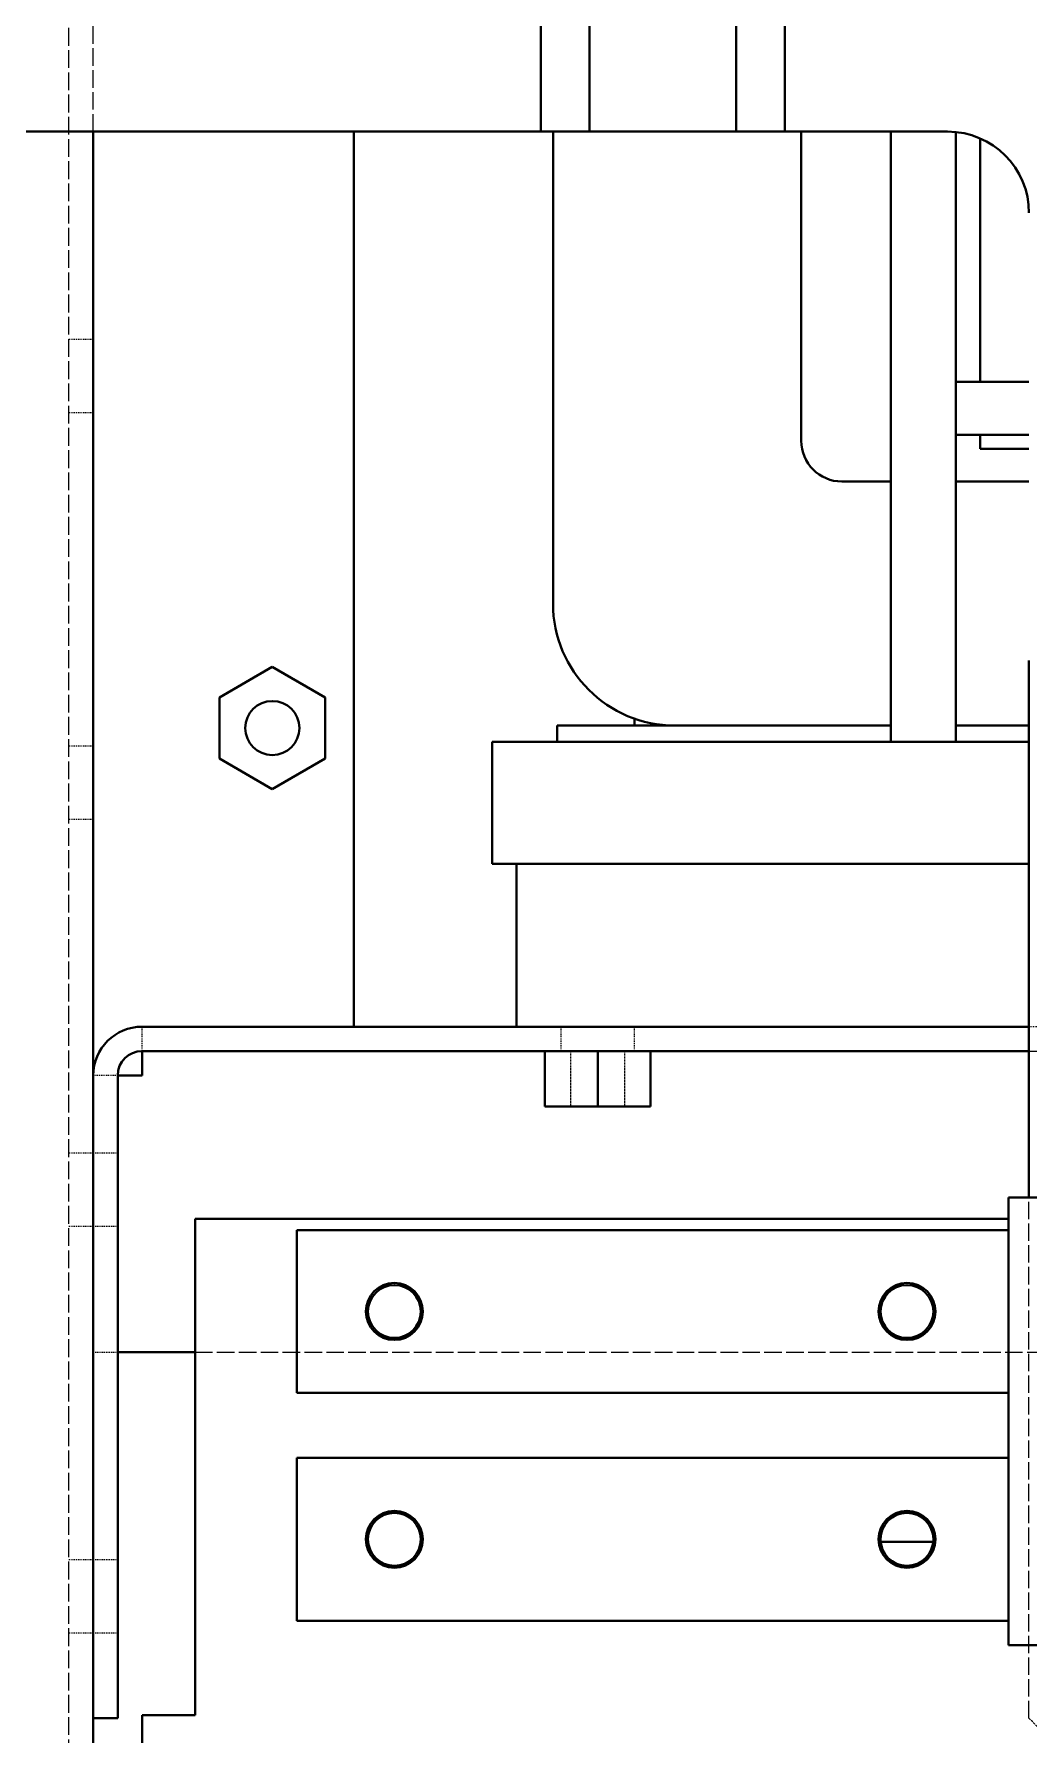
# Model space of a CAD drawing. Header units: inches. Extents: x 6934 to 18973, y 4254 to 7629.
# Drawn here: x 15405.2 to 15527.5, y 5062.8 to 5271.8 of the extents above; entities that cross this region are included whole.
import ezdxf

# ---------------------------------------------------------------- set-up
doc = ezdxf.new("R2010")
doc.units = ezdxf.units.IN
doc.header["$MEASUREMENT"] = 0
doc.linetypes.add('POWER SUPPLY CASE INLINER1$0$DASHED', pattern=[0.2067, 0.1654, -0.0413])
doc.layers.add('POWER SUPPLY CASE INLINER1$0$가려진 것(ISO)', color=2, linetype='POWER SUPPLY CASE INLINER1$0$DASHED', lineweight=18, true_color=0xffff00)
doc.layers.add('POWER SUPPLY CASE INLINER1$0$가시적인 것(ISO)', color=3, linetype='Continuous', lineweight=40, true_color=0x00ff00)

# ---------------------------------------------------------------- blocks, each defined once
blk = doc.blocks.new('POWER SUPPLY CASE INLINER1')
at = {"layer": 'POWER SUPPLY CASE INLINER1$0$가려진 것(ISO)', "ltscale": 13.215807}
blk.add_line((3601.09, 502.83), (3601.09, 1398.83), dxfattribs=at)
at = {"layer": 'POWER SUPPLY CASE INLINER1$0$가려진 것(ISO)', "ltscale": 13.062409}
blk.add_line((3604.09, 1005.83), (3604.09, 1113.83), dxfattribs=at)
at = {"layer": 'POWER SUPPLY CASE INLINER1$0$가려진 것(ISO)', "ltscale": 0.714161}
for p, q in [((3601.09, 980.33), (3604.09, 980.33)), ((3601.09, 971.33), (3604.09, 971.33)), ((3601.09, 930.33), (3604.09, 930.33)), ((3601.09, 921.33), (3604.09, 921.33)), ((3610.09, 892.83), (3610.09, 895.83)), ((3661.59, 892.83), (3661.59, 895.83)), ((3670.59, 892.83), (3670.59, 895.83)), ((3607.09, 889.83), (3604.09, 889.83)), ((3601.09, 880.33), (3604.09, 880.33)), ((3604.09, 880.33), (3607.09, 880.33)), ((3601.09, 871.33), (3604.09, 871.33)), ((3604.09, 871.33), (3607.09, 871.33)), ((3604.09, 855.83), (3607.09, 855.83)), ((3601.09, 830.33), (3604.09, 830.33)), ((3604.09, 830.33), (3607.09, 830.33)), ((3601.09, 821.33), (3604.09, 821.33)), ((3604.09, 821.33), (3607.09, 821.33))]:
    blk.add_line(p, q, dxfattribs=at)
at = {"layer": 'POWER SUPPLY CASE INLINER1$0$가려진 것(ISO)', "ltscale": 0.476074}
blk.add_line((3721.09, 895.83), (3719.09, 895.83), dxfattribs=at)
at = {"layer": 'POWER SUPPLY CASE INLINER1$0$가려진 것(ISO)', "ltscale": 1.618892}
for p, q in [((3662.76, 886.03), (3662.76, 892.83)), ((3669.41, 886.03), (3669.41, 892.83))]:
    blk.add_line(p, q, dxfattribs=at)
at = {"layer": 'POWER SUPPLY CASE INLINER1$0$가려진 것(ISO)', "ltscale": 12.978676}
blk.add_line((3719.09, 892.83), (3998.09, 892.83), dxfattribs=at)
at = {"layer": 'POWER SUPPLY CASE INLINER1$0$가려진 것(ISO)', "ltscale": 12.901145}
blk.add_line((3719.09, 810.83), (3719.09, 874.83), dxfattribs=at)
at = {"layer": 'POWER SUPPLY CASE INLINER1$0$가려진 것(ISO)', "ltscale": 13.018734}
blk.add_line((3616.59, 855.83), (4004.09, 855.83), dxfattribs=at)
at = {"layer": 'POWER SUPPLY CASE INLINER1$0$가려진 것(ISO)', "ltscale": 1.68343}
blk.add_line((3724.09, 805.83), (3719.09, 810.83), dxfattribs=at)
at = {"layer": 'POWER SUPPLY CASE INLINER1$0$가시적인 것(ISO)'}
for p, q in [((3659.09, 1005.83), (3659.09, 1345.18)), ((3665.09, 1005.83), (3665.09, 1345.18)), ((3683.09, 1005.83), (3683.09, 1345.18)), ((3689.09, 1005.83), (3689.09, 1345.18)), ((3659.09, 1005.83), (3569.09, 1005.83)), ((3604.09, 565.88), (3604.09, 1005.83)), ((3636.09, 895.83), (3636.09, 1005.83)), ((3659.09, 1005.83), (3665.09, 1005.83)), ((3660.59, 1005.83), (3660.59, 947.83)), ((3665.09, 1005.83), (3683.09, 1005.83)), ((3683.09, 1005.83), (3689.09, 1005.83)), ((3709.09, 1005.83), (3689.09, 1005.83)), ((3691.09, 967.83), (3691.09, 1005.83)), ((3702.09, 930.83), (3702.09, 1005.83)), ((3710.09, 930.83), (3710.09, 1005.78)), ((3713.09, 975.08), (3713.09, 1005)), ((3719.09, 975.08), (3710.09, 975.08)), ((3710.09, 968.58), (3719.09, 968.58)), ((3713.09, 966.83), (3713.09, 968.58)), ((3713.09, 966.83), (3719.09, 966.83)), ((3702.09, 962.83), (3696.09, 962.83)), ((3719.09, 962.83), (3710.09, 962.83)), ((3719.09, 874.83), (3719.09, 940.83)), ((3619.59, 936.28), (3626.09, 940.04)), ((3626.09, 940.04), (3632.59, 936.28)), ((3619.59, 928.78), (3619.59, 936.28)), ((3632.59, 936.28), (3632.59, 928.78)), ((3661.09, 932.83), (3661.09, 930.83)), ((3661.09, 932.83), (3702.09, 932.83)), ((3670.59, 932.83), (3670.59, 933.69)), ((3675.59, 932.83), (3702.09, 932.83)), ((3710.09, 932.83), (3719.09, 932.83)), ((3710.09, 932.83), (3719.09, 932.83)), ((3653.09, 930.83), (3719.09, 930.83)), ((3653.09, 930.83), (3653.09, 915.83)), ((3626.09, 925.03), (3619.59, 928.78)), ((3632.59, 928.78), (3626.09, 925.03)), ((3656.09, 915.83), (3653.09, 915.83)), ((3656.09, 915.83), (3719.09, 915.83)), ((3656.09, 895.83), (3656.09, 915.83)), ((3719.09, 895.83), (3610.09, 895.83)), ((3610.09, 892.83), (3610.09, 889.83)), ((3610.09, 892.83), (3719.09, 892.83)), ((3659.59, 892.83), (3659.59, 886.03)), ((3666.09, 892.83), (3666.09, 886.03)), ((3672.59, 892.83), (3672.59, 886.03)), ((3610.09, 889.83), (3607.09, 889.83)), ((3607.09, 810.83), (3607.09, 889.83)), ((3659.59, 886.03), (3666.09, 886.03)), ((3666.09, 886.03), (3672.59, 886.03)), ((3716.59, 874.83), (3716.59, 819.83)), ((3716.59, 874.83), (3760.59, 874.83)), ((3616.59, 872.23), (3616.59, 811.23)), ((3716.59, 872.23), (3616.59, 872.23)), ((3629.09, 850.83), (3629.09, 870.83)), ((3629.09, 870.83), (3716.59, 870.83)), ((3607.09, 855.83), (3616.59, 855.83)), ((3716.59, 850.83), (3629.09, 850.83)), ((3629.09, 822.83), (3629.09, 842.83)), ((3629.09, 842.83), (3716.59, 842.83)), ((3707.32, 832.53), (3700.85, 832.53)), ((3716.59, 822.83), (3629.09, 822.83)), ((3760.59, 819.83), (3716.59, 819.83)), ((3616.59, 811.23), (3610.09, 811.23)), ((3610.09, 811.23), (3610.09, 618.23)), ((3607.09, 810.83), (3604.09, 810.83))]:
    blk.add_line(p, q, dxfattribs=at)
for centre, radius in [((3626.09, 932.53), 3.32), ((3641.09, 860.83), 3.5), ((3641.09, 860.83), 3.25), ((3704.09, 860.83), 3.5), ((3704.09, 860.83), 3.25), ((3641.09, 832.83), 3.5), ((3704.09, 832.83), 3.5), ((3641.09, 832.83), 3.25), ((3704.09, 832.83), 3.25)]:
    blk.add_circle(centre, radius, dxfattribs=at)
for centre, radius, start, end in [((3709.09, 995.83), 10, 0, 90), ((3696.09, 967.83), 5, 180, 270), ((3675.59, 947.83), 15, 180, 270), ((3610.09, 889.83), 6, 90, 180), ((3610.09, 889.83), 3, 90, 180)]:
    blk.add_arc(centre, radius, start, end, dxfattribs=at)

msp = doc.modelspace()

# ---------------------------------------------------------------- block references
msp.add_blockref('POWER SUPPLY CASE INLINER1', (11808.399, 4254.001))

doc.saveas('drawing.dxf')
